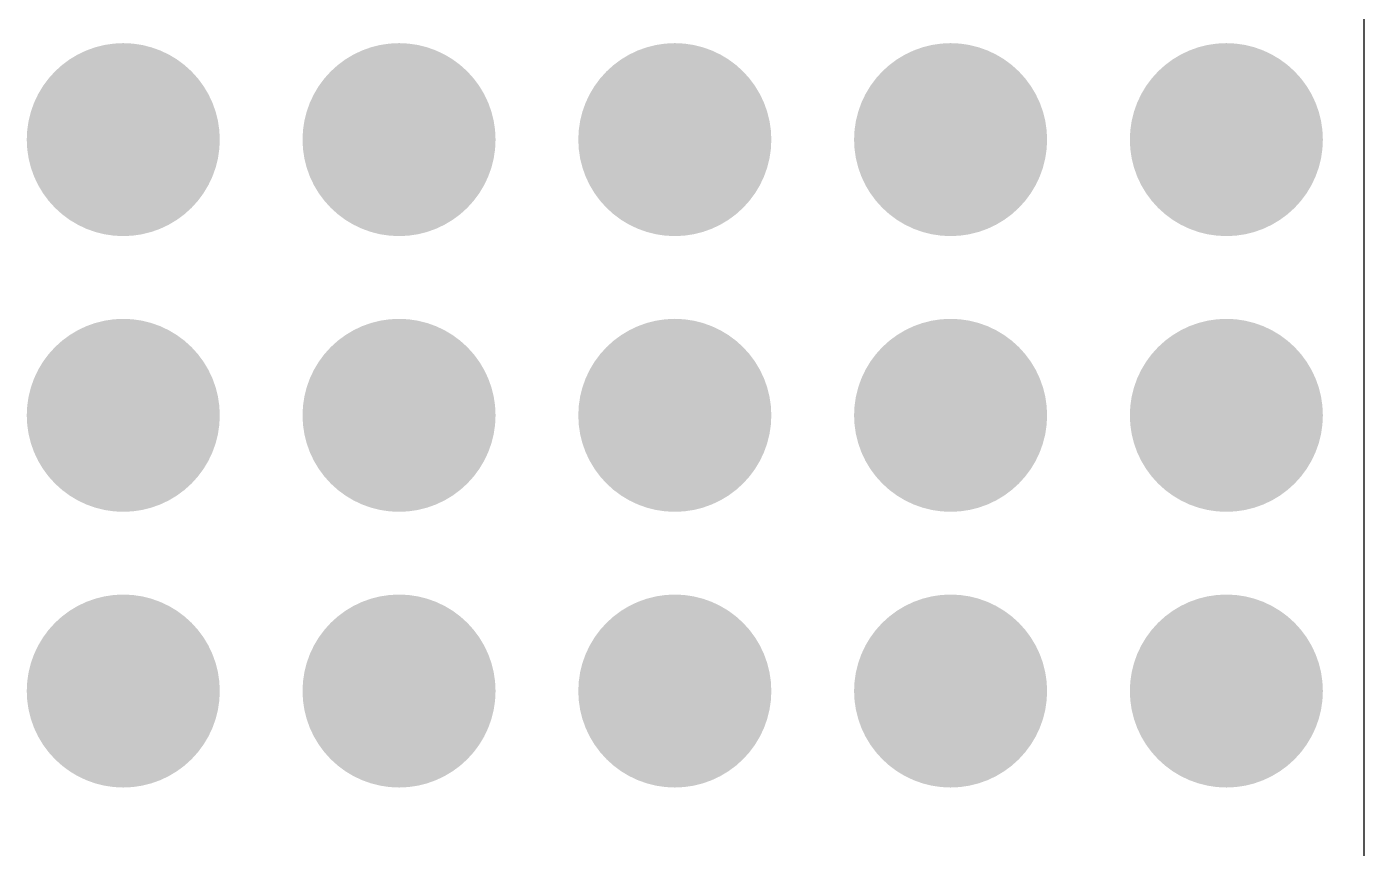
# Model space of a CAD drawing. Extents: x -0.1 to 50.8, y -0.1 to 23.
# Drawn here: x 38.48 to 50.8, y 7.44 to 15.01 of the extents above; entities that cross this region are included whole.
import ezdxf

# ---------------------------------------------------------------- set-up
doc = ezdxf.new("R2010")
doc.units = 0
doc.layers.add('18', color=110, linetype='CONTINUOUS')
doc.layers.add('20', color=53, linetype='CONTINUOUS')

# ---------------------------------------------------------------- blocks, each defined once
blk = doc.blocks.new('ROUNDV')
at = {"const_width": 0.5}
blk.add_lwpolyline([(0, -0.25, 1), (0, 0.25, 1), (0, -0.25)], format="xyb", dxfattribs=at)

msp = doc.modelspace()

# ---------------------------------------------------------------- linework, layer by layer
at = {"layer": '20'}
msp.add_line((50.8, 2.54), (50.8, 20.32), dxfattribs=at)

# ---------------------------------------------------------------- block references
at = {"layer": '18', "xscale": 1.778, "yscale": 1.778}
for p in [(39.37, 13.97), (39.37, 13.97), (41.91, 13.97), (41.91, 13.97), (44.45, 13.97), (44.45, 13.97), (46.99, 13.97), (46.99, 13.97), (49.53, 13.97), (49.53, 13.97), (39.37, 11.43), (39.37, 11.43), (41.91, 11.43), (41.91, 11.43), (44.45, 11.43), (44.45, 11.43), (46.99, 11.43), (46.99, 11.43), (49.53, 11.43), (49.53, 11.43), (39.37, 8.89), (39.37, 8.89), (41.91, 8.89), (41.91, 8.89), (44.45, 8.89), (44.45, 8.89), (46.99, 8.89), (46.99, 8.89), (49.53, 8.89), (49.53, 8.89)]:
    msp.add_blockref('ROUNDV', p, dxfattribs=at)

doc.saveas('drawing.dxf')
